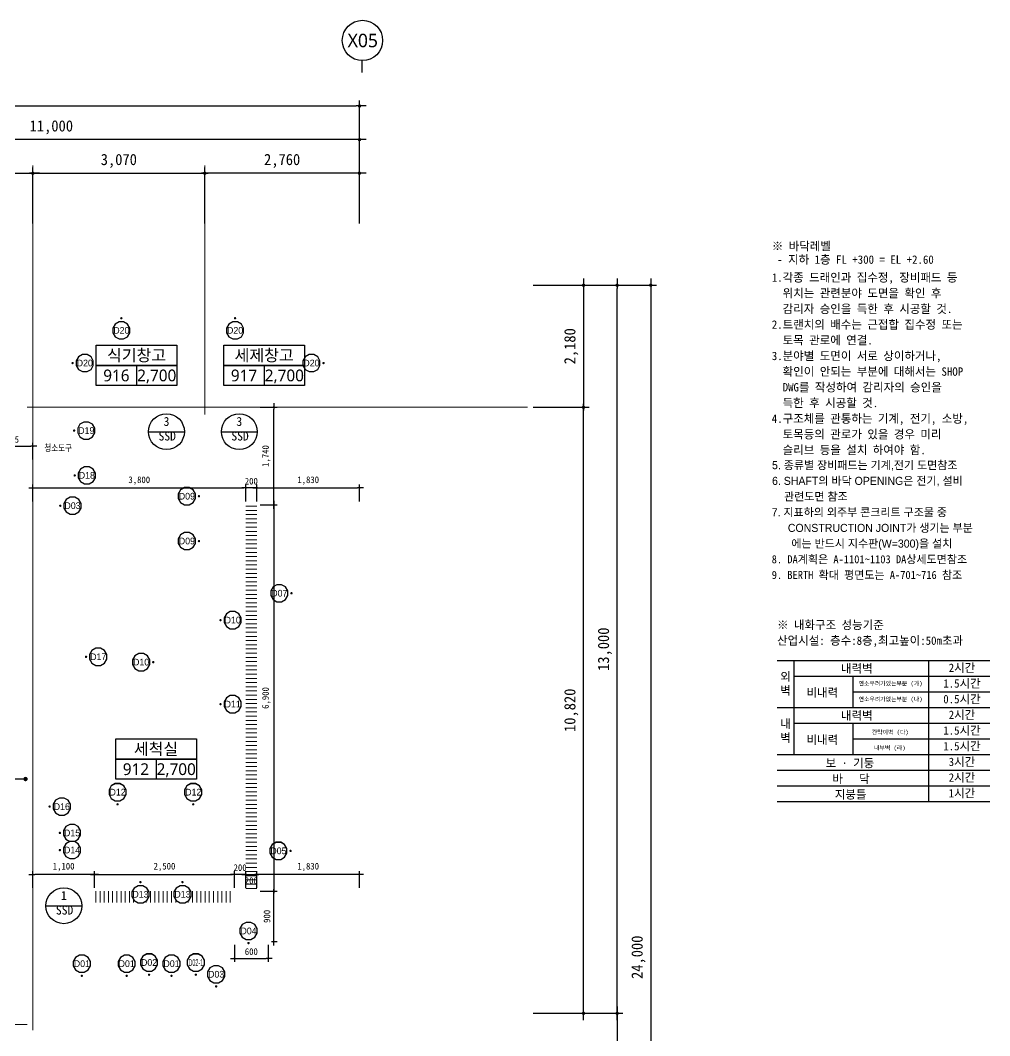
# Model space of a CAD drawing. Header units: millimetres. Extents: x 44458437 to 44690236, y -875268 to -822803.
# Drawn here: x 44488564 to 44505867, y -840933 to -822803 of the extents above; entities that cross this region are included whole.
import ezdxf
from ezdxf.enums import TextEntityAlignment as Align

# ---------------------------------------------------------------- set-up
doc = ezdxf.new("R2010")
doc.units = ezdxf.units.MM
doc.header["$MEASUREMENT"] = 0
doc.linetypes.add('CEN', pattern=[62, 60, -1, 0, -1])
doc.layers.get('0').update_dxf_attribs({"linetype": 'CONTINUOUS'})
for name, color, linetype in [('0~kitchen 1', 30, 'CONTINUOUS'), ('0~Kitchen No', 3, 'CONTINUOUS'), ('0~Kitchen No-1', 3, 'CONTINUOUS'), ('AA-SYMB', 1, 'CONTINUOUS'), ('T', 3, 'CONTINUOUS')]:
    doc.layers.add(name, color=color, linetype=linetype)
for name, color, linetype, lineweight in [('A-AXIS-BUBL', 7, 'CONTINUOUS', 25), ('A-AXIS-LINE', 1, 'CEN', 15), ('A-DIMS', 7, 'CONTINUOUS', 25), ('A-ELEV-LIN3', 8, 'CONTINUOUS', 18), ('A-MKXS-LEAD', 7, 'CONTINUOUS', 25), ('A-MKXX-NAME', 3, 'CONTINUOUS', 25), ('A-MKXX-SYMB', 7, 'CONTINUOUS', 25), ('A-XXXX-TXT2', 3, 'CONTINUOUS', 25)]:
    doc.layers.add(name, color=color, linetype=linetype, lineweight=lineweight)
doc.styles.add('HY울릉도L', font='H2GTRE.TTF')
doc.styles.add('L', font='H2GTRM.TTF')
doc.styles.add('돋움', font='')
doc.styles.add('돋움체', font='')
doc.styles.add('돋음', font='')
doc.styles.add('맑은 고딕', font='H2GTRE.TTF')
doc.styles.add('맑은고딕', font='malgun.ttf')
doc.styles.add('평면도$0$IIAC FONT', font='')
doc.styles.get('돋움').set_extended_font_data('DotumChe')
doc.styles.get('돋움체').set_extended_font_data('DotumChe')
doc.styles.get('돋음').set_extended_font_data('Dotum')
doc.styles.get('평면도$0$IIAC FONT').set_extended_font_data('DotumChe')
doc.dimstyles.new('CDIM', dxfattribs={"dimtxt": 2, "dimasz": 0.6, "dimexe": 1, "dimexo": 1, "dimgap": 1, "dimtad": 1, "dimdec": 0, "dimrnd": 0.5, "dimzin": 0, "dimdsep": 32, "dimlunit": 6, "dimtxsty": 'HY울릉도L', "dimblk1": '_CIDOT', "dimblk2": '_CIDOT', "dimsah": 1, "dimcen": 4.5, "dimclrd": 2, "dimclre": 2, "dimclrt": 7, "dimadec": 0, "dimazin": 0, "dimtfac": 1, "dimtdec": 0, "dimtix": 1, "dimtmove": 2, "dimatfit": 1, "dimldrblk": '_CIDOT', "dimfxl": 1, "dimtolj": 1, "dimtzin": 0, "dimlwd": -1, "dimarcsym": 0})

# ---------------------------------------------------------------- blocks, each defined once
blk = doc.blocks.new('A$C436169CA')
blk.add_wipeout([(99, 254), (40, 220), (6, 161), (6, 94), (40, 35), (99, 1), (166, 1), (225, 35), (259, 94), (259, 161), (225, 220), (166, 254)]).dxf.layer = '0~Kitchen No-1'
at = {"layer": '0~Kitchen No-1'}
blk.add_lwpolyline([(98, 255), (39, 221), (5, 162), (5, 93), (39, 34), (98, 0), (167, 0), (226, 34), (260, 93), (260, 162), (226, 221), (167, 255)], close=True, dxfattribs=at)
at = {"layer": '0~Kitchen No', "style": 'L'}
blk.add_attdef('A00', text='', height=100, dxfattribs=at).set_placement((133, 128), align=Align.MIDDLE_CENTER)
blk = doc.blocks.new('_CIDOT')
at = {"color": 0, "linetype": 'ByBlock'}
blk.add_line((2, 0), (-1, 0), dxfattribs=at)
at = {"color": 0, "linetype": 'ByBlock', "const_width": 0.5}
blk.add_lwpolyline([(-0.25, 0, 1), (0.25, 0, 1)], format="xyb", close=True, dxfattribs=at)
blk = doc.blocks.new('*D5')
at = {"layer": 'A-DIMS', "lineweight": -2, "transparency": 16777216}
for p, q in [((44491857, -826433), (44491857, -825433)), ((44494617, -826433), (44494617, -825433))]:
    blk.add_line(p, q, dxfattribs=at)
at = {"layer": 'A-DIMS', "transparency": 16777216}
blk.add_line((44494557, -825533), (44491917, -825533), dxfattribs=at)
at = {"layer": 'A-DIMS', "transparency": 16777216, "xscale": 60, "yscale": 60, "zscale": 60, "rotation": 180}
blk.add_blockref('_CIDOT', (44491857, -825533), dxfattribs=at)
at = {"layer": 'A-DIMS', "transparency": 16777216, "xscale": 60, "yscale": 60, "zscale": 60}
blk.add_blockref('_CIDOT', (44494617, -825533), dxfattribs=at)
at = {"layer": 'A-DIMS', "color": 3, "transparency": 16777216, "insert": (44493237, -825314), "char_height": 200, "attachment_point": 5, "style": '돋움체'}
blk.add_mtext('\\A1;2,760', dxfattribs=at)
blk = doc.blocks.new('*D7')
at = {"layer": 'A-DIMS', "lineweight": -2, "transparency": 16777216}
for p, q in [((44464267, -826433), (44464267, -824233)), ((44494617, -825833), (44494617, -824233))]:
    blk.add_line(p, q, dxfattribs=at)
at = {"layer": 'A-DIMS', "transparency": 16777216}
blk.add_line((44464327, -824333), (44494557, -824333), dxfattribs=at)
at = {"layer": 'A-DIMS', "transparency": 16777216, "xscale": 60, "yscale": 60, "zscale": 60, "rotation": 180}
blk.add_blockref('_CIDOT', (44464267, -824333), dxfattribs=at)
at = {"layer": 'A-DIMS', "transparency": 16777216, "xscale": 60, "yscale": 60, "zscale": 60}
blk.add_blockref('_CIDOT', (44494617, -824333), dxfattribs=at)
at = {"layer": 'A-DIMS', "color": 3, "transparency": 16777216, "insert": (44479442, -824114), "char_height": 200, "attachment_point": 5, "style": '돋움체'}
blk.add_mtext('\\A1;30,350', dxfattribs=at)
blk = doc.blocks.new('*D8')
at = {"layer": 'A-DIMS', "lineweight": -2, "transparency": 16777216}
for p, q in [((44488787, -826433), (44488787, -825433)), ((44491857, -826433), (44491857, -825433))]:
    blk.add_line(p, q, dxfattribs=at)
at = {"layer": 'A-DIMS', "transparency": 16777216}
blk.add_line((44488847, -825533), (44491797, -825533), dxfattribs=at)
at = {"layer": 'A-DIMS', "transparency": 16777216, "xscale": 60, "yscale": 60, "zscale": 60, "rotation": 180}
blk.add_blockref('_CIDOT', (44488787, -825533), dxfattribs=at)
at = {"layer": 'A-DIMS', "transparency": 16777216, "xscale": 60, "yscale": 60, "zscale": 60}
blk.add_blockref('_CIDOT', (44491857, -825533), dxfattribs=at)
at = {"layer": 'A-DIMS', "color": 3, "transparency": 16777216, "insert": (44490322, -825314), "char_height": 200, "attachment_point": 5, "style": '돋움체'}
blk.add_mtext('\\A1;3,070', dxfattribs=at)
blk = doc.blocks.new('*D10')
at = {"layer": 'A-DIMS', "lineweight": -2, "transparency": 16777216}
for p, q in [((44483617, -826433), (44483617, -824833)), ((44494617, -826433), (44494617, -824833))]:
    blk.add_line(p, q, dxfattribs=at)
at = {"layer": 'A-DIMS', "transparency": 16777216}
blk.add_line((44494557, -824933), (44483677, -824933), dxfattribs=at)
at = {"layer": 'A-DIMS', "transparency": 16777216, "xscale": 60, "yscale": 60, "zscale": 60, "rotation": 180}
blk.add_blockref('_CIDOT', (44483617, -824933), dxfattribs=at)
at = {"layer": 'A-DIMS', "transparency": 16777216, "xscale": 60, "yscale": 60, "zscale": 60}
blk.add_blockref('_CIDOT', (44494617, -824933), dxfattribs=at)
at = {"layer": 'A-DIMS', "color": 3, "transparency": 16777216, "insert": (44489117, -824714), "char_height": 200, "attachment_point": 5, "style": '돋움체'}
blk.add_mtext('\\A1;11,000', dxfattribs=at)
blk = doc.blocks.new('*D16')
at = {"layer": 'A-DIMS', "lineweight": -2, "transparency": 16777216}
for p, q in [((44483617, -826433), (44483617, -825433)), ((44488787, -826433), (44488787, -825433))]:
    blk.add_line(p, q, dxfattribs=at)
at = {"layer": 'A-DIMS', "transparency": 16777216}
blk.add_line((44483677, -825533), (44488727, -825533), dxfattribs=at)
at = {"layer": 'A-DIMS', "transparency": 16777216, "xscale": 60, "yscale": 60, "zscale": 60, "rotation": 180}
blk.add_blockref('_CIDOT', (44483617, -825533), dxfattribs=at)
at = {"layer": 'A-DIMS', "transparency": 16777216, "xscale": 60, "yscale": 60, "zscale": 60}
blk.add_blockref('_CIDOT', (44488787, -825533), dxfattribs=at)
at = {"layer": 'A-DIMS', "color": 3, "transparency": 16777216, "insert": (44486202, -825314), "char_height": 200, "attachment_point": 5, "style": '돋움체'}
blk.add_mtext('\\A1;5,170', dxfattribs=at)
blk = doc.blocks.new('*D22')
at = {"layer": 'A-DIMS', "lineweight": -2, "transparency": 16777216}
for p, q in [((44488062, -830647), (44488062, -830347)), ((44488787, -830647), (44488787, -830347))]:
    blk.add_line(p, q, dxfattribs=at)
at = {"layer": 'A-DIMS', "transparency": 16777216}
blk.add_line((44488098, -830407), (44488751, -830407), dxfattribs=at)
at = {"layer": 'A-DIMS', "transparency": 16777216, "xscale": 36, "yscale": 36, "zscale": 36, "rotation": 180}
blk.add_blockref('_CIDOT', (44488062, -830407), dxfattribs=at)
at = {"layer": 'A-DIMS', "transparency": 16777216, "xscale": 36, "yscale": 36, "zscale": 36}
blk.add_blockref('_CIDOT', (44488787, -830407), dxfattribs=at)
at = {"layer": 'A-DIMS', "color": 3, "transparency": 16777216, "insert": (44488424, -830286), "char_height": 120, "attachment_point": 5, "style": '돋움체'}
blk.add_mtext('\\A1;725', dxfattribs=at)
blk = doc.blocks.new('*D80')
at = {"layer": 'A-DIMS', "lineweight": -2, "transparency": 16777216}
for p, q in [((44488787, -831393), (44488787, -831093)), ((44492587, -831393), (44492587, -831093))]:
    blk.add_line(p, q, dxfattribs=at)
at = {"layer": 'A-DIMS', "transparency": 16777216}
blk.add_line((44488823, -831153), (44492551, -831153), dxfattribs=at)
at = {"layer": 'A-DIMS', "transparency": 16777216, "xscale": 36, "yscale": 36, "zscale": 36, "rotation": 180}
blk.add_blockref('_CIDOT', (44488787, -831153), dxfattribs=at)
at = {"layer": 'A-DIMS', "transparency": 16777216, "xscale": 36, "yscale": 36, "zscale": 36}
blk.add_blockref('_CIDOT', (44492587, -831153), dxfattribs=at)
at = {"layer": 'A-DIMS', "color": 3, "transparency": 16777216, "insert": (44490687, -831022), "char_height": 120, "attachment_point": 5, "style": '돋움체'}
blk.add_mtext('\\A1;3,800', dxfattribs=at)
blk = doc.blocks.new('*D81')
at = {"layer": 'A-DIMS', "transparency": 16777216}
for p, q in [((44492551, -831153), (44492515, -831153)), ((44492787, -831153), (44492587, -831153)), ((44492823, -831153), (44492859, -831153))]:
    blk.add_line(p, q, dxfattribs=at)
at = {"layer": 'A-DIMS', "lineweight": -2, "transparency": 16777216}
for p, q in [((44492587, -831393), (44492587, -831093)), ((44492787, -831393), (44492787, -831093))]:
    blk.add_line(p, q, dxfattribs=at)
at = {"layer": 'A-DIMS', "transparency": 16777216, "xscale": 36, "yscale": 36, "zscale": 36}
blk.add_blockref('_CIDOT', (44492587, -831153), dxfattribs=at)
at = {"layer": 'A-DIMS', "transparency": 16777216, "xscale": 36, "yscale": 36, "zscale": 36, "rotation": 180}
blk.add_blockref('_CIDOT', (44492787, -831153), dxfattribs=at)
at = {"layer": 'A-DIMS', "color": 3, "transparency": 16777216, "insert": (44492687, -831033), "char_height": 120, "attachment_point": 5, "style": '돋움체'}
blk.add_mtext('\\A1;200', dxfattribs=at)
blk = doc.blocks.new('*D82')
at = {"layer": 'A-DIMS', "lineweight": -2, "transparency": 16777216}
for p, q in [((44492787, -831393), (44492787, -831093)), ((44494617, -831393), (44494617, -831093))]:
    blk.add_line(p, q, dxfattribs=at)
at = {"layer": 'A-DIMS', "transparency": 16777216}
blk.add_line((44492823, -831153), (44494581, -831153), dxfattribs=at)
at = {"layer": 'A-DIMS', "transparency": 16777216, "xscale": 36, "yscale": 36, "zscale": 36, "rotation": 180}
blk.add_blockref('_CIDOT', (44492787, -831153), dxfattribs=at)
at = {"layer": 'A-DIMS', "transparency": 16777216, "xscale": 36, "yscale": 36, "zscale": 36}
blk.add_blockref('_CIDOT', (44494617, -831153), dxfattribs=at)
at = {"layer": 'A-DIMS', "color": 3, "transparency": 16777216, "insert": (44493702, -831022), "char_height": 120, "attachment_point": 5, "style": '돋움체'}
blk.add_mtext('\\A1;1,830', dxfattribs=at)
blk = doc.blocks.new('*D83')
at = {"layer": 'A-DIMS', "lineweight": -2, "transparency": 16777216}
for p, q in [((44497717, -827533), (44499317, -827533)), ((44497717, -840533), (44499317, -840533))]:
    blk.add_line(p, q, dxfattribs=at)
at = {"layer": 'A-DIMS', "transparency": 16777216}
blk.add_line((44499217, -840473), (44499217, -827593), dxfattribs=at)
at = {"layer": 'A-DIMS', "transparency": 16777216, "xscale": 60, "yscale": 60, "zscale": 60}
for p, rotation in [((44499217, -827533), 90), ((44499217, -840533), 270)]:
    blk.add_blockref('_CIDOT', p, dxfattribs=dict(at, rotation=rotation))
at = {"layer": 'A-DIMS', "color": 3, "transparency": 16777216, "insert": (44498998, -834033), "char_height": 200, "attachment_point": 5, "rotation": 90, "style": '돋움체'}
blk.add_mtext('\\A1;13,000', dxfattribs=at)
blk = doc.blocks.new('*D84')
at = {"layer": 'A-DIMS', "lineweight": -2, "transparency": 16777216}
for p, q in [((44497717, -827533), (44498717, -827533)), ((44497717, -829713), (44498717, -829713))]:
    blk.add_line(p, q, dxfattribs=at)
at = {"layer": 'A-DIMS', "transparency": 16777216}
blk.add_line((44498617, -827593), (44498617, -829653), dxfattribs=at)
at = {"layer": 'A-DIMS', "transparency": 16777216, "xscale": 60, "yscale": 60, "zscale": 60}
for p, rotation in [((44498617, -827533), 90), ((44498617, -829713), 270)]:
    blk.add_blockref('_CIDOT', p, dxfattribs=dict(at, rotation=rotation))
at = {"layer": 'A-DIMS', "color": 3, "transparency": 16777216, "insert": (44498398, -828623), "char_height": 200, "attachment_point": 5, "rotation": 90, "style": '돋움체'}
blk.add_mtext('\\A1;2,180', dxfattribs=at)
blk = doc.blocks.new('*D85')
at = {"layer": 'A-DIMS', "lineweight": -2, "transparency": 16777216}
for p, q in [((44497717, -840533), (44499317, -840533)), ((44497717, -851533), (44499317, -851533))]:
    blk.add_line(p, q, dxfattribs=at)
at = {"layer": 'A-DIMS', "transparency": 16777216}
blk.add_line((44499217, -840593), (44499217, -851473), dxfattribs=at)
at = {"layer": 'A-DIMS', "transparency": 16777216, "xscale": 60, "yscale": 60, "zscale": 60}
for p, rotation in [((44499217, -840533), 90), ((44499217, -851533), 270)]:
    blk.add_blockref('_CIDOT', p, dxfattribs=dict(at, rotation=rotation))
at = {"layer": 'A-DIMS', "color": 3, "transparency": 16777216, "insert": (44498998, -846033), "char_height": 200, "attachment_point": 5, "rotation": 90, "style": '돋움체'}
blk.add_mtext('\\A1;11,000', dxfattribs=at)
blk = doc.blocks.new('*D86')
at = {"layer": 'A-DIMS', "lineweight": -2, "transparency": 16777216}
for p, q in [((44497717, -827533), (44499917, -827533)), ((44497717, -851533), (44499917, -851533))]:
    blk.add_line(p, q, dxfattribs=at)
at = {"layer": 'A-DIMS', "transparency": 16777216}
blk.add_line((44499817, -827593), (44499817, -851473), dxfattribs=at)
at = {"layer": 'A-DIMS', "transparency": 16777216, "xscale": 60, "yscale": 60, "zscale": 60}
for p, rotation in [((44499817, -827533), 90), ((44499817, -851533), 270)]:
    blk.add_blockref('_CIDOT', p, dxfattribs=dict(at, rotation=rotation))
at = {"layer": 'A-DIMS', "color": 3, "transparency": 16777216, "insert": (44499598, -839533), "char_height": 200, "attachment_point": 5, "rotation": 90, "style": '돋움체'}
blk.add_mtext('\\A1;24,000', dxfattribs=at)
blk = doc.blocks.new('*D87')
at = {"layer": 'A-DIMS', "lineweight": -2, "transparency": 16777216}
for p, q in [((44497717, -829713), (44498717, -829713)), ((44497717, -840533), (44498717, -840533))]:
    blk.add_line(p, q, dxfattribs=at)
at = {"layer": 'A-DIMS', "transparency": 16777216}
blk.add_line((44498617, -840473), (44498617, -829773), dxfattribs=at)
at = {"layer": 'A-DIMS', "transparency": 16777216, "xscale": 60, "yscale": 60, "zscale": 60}
for p, rotation in [((44498617, -829713), 90), ((44498617, -840533), 270)]:
    blk.add_blockref('_CIDOT', p, dxfattribs=dict(at, rotation=rotation))
at = {"layer": 'A-DIMS', "color": 3, "transparency": 16777216, "insert": (44498398, -835123), "char_height": 200, "attachment_point": 5, "rotation": 90, "style": '돋움체'}
blk.add_mtext('\\A1;10,820', dxfattribs=at)
blk = doc.blocks.new('*D88')
at = {"layer": 'A-DIMS', "lineweight": -2, "transparency": 16777216}
for p, q in [((44492847, -829713), (44493147, -829713)), ((44492847, -831453), (44493147, -831453))]:
    blk.add_line(p, q, dxfattribs=at)
at = {"layer": 'A-DIMS', "transparency": 16777216}
blk.add_line((44493087, -831417), (44493087, -829749), dxfattribs=at)
at = {"layer": 'A-DIMS', "transparency": 16777216, "xscale": 36, "yscale": 36, "zscale": 36}
for p, rotation in [((44493087, -829713), 90), ((44493087, -831453), 270)]:
    blk.add_blockref('_CIDOT', p, dxfattribs=dict(at, rotation=rotation))
at = {"layer": 'A-DIMS', "color": 3, "transparency": 16777216, "insert": (44492955, -830583), "char_height": 120, "attachment_point": 5, "rotation": 90, "style": '돋움체'}
blk.add_mtext('\\A1;1,740', dxfattribs=at)
blk = doc.blocks.new('*D89')
at = {"layer": 'A-DIMS', "lineweight": -2, "transparency": 16777216}
for p, q in [((44492847, -831453), (44493147, -831453)), ((44492847, -838353), (44493147, -838353))]:
    blk.add_line(p, q, dxfattribs=at)
at = {"layer": 'A-DIMS', "transparency": 16777216}
blk.add_line((44493087, -831489), (44493087, -838317), dxfattribs=at)
at = {"layer": 'A-DIMS', "transparency": 16777216, "xscale": 36, "yscale": 36, "zscale": 36}
for p, rotation in [((44493087, -831453), 90), ((44493087, -838353), 270)]:
    blk.add_blockref('_CIDOT', p, dxfattribs=dict(at, rotation=rotation))
at = {"layer": 'A-DIMS', "color": 3, "transparency": 16777216, "insert": (44492955, -834903), "char_height": 120, "attachment_point": 5, "rotation": 90, "style": '돋움체'}
blk.add_mtext('\\A1;6,900', dxfattribs=at)
blk = doc.blocks.new('*D90')
at = {"layer": 'A-DIMS', "lineweight": -2, "transparency": 16777216}
for p, q in [((44492847, -838353), (44493147, -838353)), ((44493047, -839253), (44493147, -839253))]:
    blk.add_line(p, q, dxfattribs=at)
at = {"layer": 'A-DIMS', "transparency": 16777216}
blk.add_line((44493087, -839217), (44493087, -838389), dxfattribs=at)
at = {"layer": 'A-DIMS', "transparency": 16777216, "xscale": 36, "yscale": 36, "zscale": 36}
for p, rotation in [((44493087, -838353), 90), ((44493087, -839253), 270)]:
    blk.add_blockref('_CIDOT', p, dxfattribs=dict(at, rotation=rotation))
at = {"layer": 'A-DIMS', "color": 3, "transparency": 16777216, "insert": (44492967, -838803), "char_height": 120, "attachment_point": 5, "rotation": 90, "style": '돋움체'}
blk.add_mtext('\\A1;900', dxfattribs=at)
blk = doc.blocks.new('*D91')
at = {"layer": 'A-DIMS', "lineweight": -2, "transparency": 16777216}
for p, q in [((44492387, -839313), (44492387, -839613)), ((44492987, -839313), (44492987, -839613))]:
    blk.add_line(p, q, dxfattribs=at)
at = {"layer": 'A-DIMS', "transparency": 16777216}
blk.add_line((44492423, -839553), (44492951, -839553), dxfattribs=at)
at = {"layer": 'A-DIMS', "transparency": 16777216, "xscale": 36, "yscale": 36, "zscale": 36, "rotation": 180}
blk.add_blockref('_CIDOT', (44492387, -839553), dxfattribs=at)
at = {"layer": 'A-DIMS', "transparency": 16777216, "xscale": 36, "yscale": 36, "zscale": 36}
blk.add_blockref('_CIDOT', (44492987, -839553), dxfattribs=at)
at = {"layer": 'A-DIMS', "color": 3, "transparency": 16777216, "insert": (44492687, -839433), "char_height": 120, "attachment_point": 5, "style": '돋움체'}
blk.add_mtext('\\A1;600', dxfattribs=at)
blk = doc.blocks.new('*D92')
at = {"layer": 'A-DIMS', "lineweight": -2, "transparency": 16777216}
for p, q in [((44489887, -838293), (44489887, -837993)), ((44492387, -838293), (44492387, -837993))]:
    blk.add_line(p, q, dxfattribs=at)
at = {"layer": 'A-DIMS', "transparency": 16777216}
blk.add_line((44489923, -838053), (44492351, -838053), dxfattribs=at)
at = {"layer": 'A-DIMS', "transparency": 16777216, "xscale": 36, "yscale": 36, "zscale": 36, "rotation": 180}
blk.add_blockref('_CIDOT', (44489887, -838053), dxfattribs=at)
at = {"layer": 'A-DIMS', "transparency": 16777216, "xscale": 36, "yscale": 36, "zscale": 36}
blk.add_blockref('_CIDOT', (44492387, -838053), dxfattribs=at)
at = {"layer": 'A-DIMS', "color": 3, "transparency": 16777216, "insert": (44491137, -837922), "char_height": 120, "attachment_point": 5, "style": '돋움체'}
blk.add_mtext('\\A1;2,500', dxfattribs=at)
blk = doc.blocks.new('*D93')
at = {"layer": 'A-DIMS', "lineweight": -2, "transparency": 16777216}
for p, q in [((44488787, -838293), (44488787, -837993)), ((44489887, -838293), (44489887, -837993))]:
    blk.add_line(p, q, dxfattribs=at)
at = {"layer": 'A-DIMS', "transparency": 16777216}
blk.add_line((44489851, -838053), (44488823, -838053), dxfattribs=at)
at = {"layer": 'A-DIMS', "transparency": 16777216, "xscale": 36, "yscale": 36, "zscale": 36, "rotation": 180}
blk.add_blockref('_CIDOT', (44488787, -838053), dxfattribs=at)
at = {"layer": 'A-DIMS', "transparency": 16777216, "xscale": 36, "yscale": 36, "zscale": 36}
blk.add_blockref('_CIDOT', (44489887, -838053), dxfattribs=at)
at = {"layer": 'A-DIMS', "color": 3, "transparency": 16777216, "insert": (44489337, -837922), "char_height": 120, "attachment_point": 5, "style": '돋움체'}
blk.add_mtext('\\A1;1,100', dxfattribs=at)
blk = doc.blocks.new('*D94')
at = {"layer": 'A-DIMS', "lineweight": -2, "transparency": 16777216}
for p, q in [((44492787, -838293), (44492787, -837993)), ((44494617, -838293), (44494617, -837993))]:
    blk.add_line(p, q, dxfattribs=at)
at = {"layer": 'A-DIMS', "transparency": 16777216}
blk.add_line((44494581, -838053), (44492823, -838053), dxfattribs=at)
at = {"layer": 'A-DIMS', "transparency": 16777216, "xscale": 36, "yscale": 36, "zscale": 36, "rotation": 180}
blk.add_blockref('_CIDOT', (44492787, -838053), dxfattribs=at)
at = {"layer": 'A-DIMS', "transparency": 16777216, "xscale": 36, "yscale": 36, "zscale": 36}
blk.add_blockref('_CIDOT', (44494617, -838053), dxfattribs=at)
at = {"layer": 'A-DIMS', "color": 3, "transparency": 16777216, "insert": (44493702, -837922), "char_height": 120, "attachment_point": 5, "style": '돋움체'}
blk.add_mtext('\\A1;1,830', dxfattribs=at)
blk = doc.blocks.new('*D95')
at = {"layer": 'A-DIMS', "lineweight": -2, "transparency": 16777216}
for p, q in [((44492587, -838293), (44492587, -837993)), ((44492787, -838293), (44492787, -837993))]:
    blk.add_line(p, q, dxfattribs=at)
at = {"layer": 'A-DIMS', "transparency": 16777216}
blk.add_line((44492623, -838053), (44492751, -838053), dxfattribs=at)
at = {"layer": 'A-DIMS', "transparency": 16777216, "xscale": 36, "yscale": 36, "zscale": 36, "rotation": 180}
blk.add_blockref('_CIDOT', (44492587, -838053), dxfattribs=at)
at = {"layer": 'A-DIMS', "transparency": 16777216, "xscale": 36, "yscale": 36, "zscale": 36}
blk.add_blockref('_CIDOT', (44492787, -838053), dxfattribs=at)
at = {"layer": 'A-DIMS', "color": 3, "transparency": 16777216, "insert": (44492687, -838164), "char_height": 120, "attachment_point": 5, "style": '돋움체'}
blk.add_mtext('\\A1;200', dxfattribs=at)
blk = doc.blocks.new('*D96')
at = {"layer": 'A-DIMS', "transparency": 16777216}
for p, q in [((44492351, -838053), (44492315, -838053)), ((44492587, -838053), (44492387, -838053)), ((44492623, -838053), (44492659, -838053))]:
    blk.add_line(p, q, dxfattribs=at)
at = {"layer": 'A-DIMS', "lineweight": -2, "transparency": 16777216}
for p, q in [((44492387, -838293), (44492387, -837993)), ((44492587, -838293), (44492587, -837993))]:
    blk.add_line(p, q, dxfattribs=at)
at = {"layer": 'A-DIMS', "transparency": 16777216, "xscale": 36, "yscale": 36, "zscale": 36}
blk.add_blockref('_CIDOT', (44492387, -838053), dxfattribs=at)
at = {"layer": 'A-DIMS', "transparency": 16777216, "xscale": 36, "yscale": 36, "zscale": 36, "rotation": 180}
blk.add_blockref('_CIDOT', (44492587, -838053), dxfattribs=at)
at = {"layer": 'A-DIMS', "color": 3, "transparency": 16777216, "insert": (44492487, -837933), "char_height": 120, "attachment_point": 5, "style": '돋움체'}
blk.add_mtext('\\A1;200', dxfattribs=at)
blk = doc.blocks.new('WINSYMBOL-flat-1')
at = {"layer": 'AA-SYMB', "color": 3}
blk.add_line((-1440, 0), (1440, 0), dxfattribs=at)
blk.add_circle((0, 0), 1440, dxfattribs=at)
at = {"layer": 'AA-SYMB', "style": '돋음'}
blk.add_attdef('0', text='', height=720, dxfattribs=at).set_placement((0, 246), align=Align.CENTER)
at = {"layer": 'AA-SYMB', "style": '돋음', "width": 0.95}
blk.add_attdef('FSD', text='', height=720, dxfattribs=at).set_placement((59, -927), align=Align.CENTER)

msp = doc.modelspace()

# ---------------------------------------------------------------- hatches: boundary and pattern name
at = {"layer": 'A-ELEV-LIN3'}
h = msp.add_hatch(dxfattribs=at)
h.set_pattern_fill('ANSI31', color=256, scale=600, angle=315)
h.set_pattern_definition([(0, (44492586.77, -838153.124), (2e-14, 75), [])])
h.paths.add_polyline_path([(44492786.8, -831453.1), (44492586.8, -831453.1), (44492586.8, -838353.1), (44492786.8, -838353.1)])
h = msp.add_hatch(dxfattribs=at)
h.set_pattern_fill('ANSI31', color=256, scale=600, angle=45)
h.set_pattern_definition([(90, (44489686.77, -835254.6), (-75, 1e-14), [])])
h.paths.add_polyline_path([(44492386.8, -838553.1), (44489886.8, -838553.1), (44489886.8, -838353.1), (44492386.8, -838353.1)])

# ---------------------------------------------------------------- linework, layer by layer
for points in [[(44502071.8, -834233.6), (44505866.8, -834233.6)], [(44502371.8, -834233.6), (44502371.8, -835913.6)], [(44504771.8, -834233.6), (44504771.8, -836753.6)], [(44502371.8, -834513.6), (44505866.8, -834513.6)], [(44503421.8, -834513.6), (44503421.8, -835073.6)], [(44503421.8, -834793.6), (44505866.8, -834793.6)], [(44502071.8, -835073.6), (44505866.8, -835073.6)], [(44502371.8, -835353.6), (44505866.8, -835353.6)], [(44503421.8, -835353.6), (44503421.8, -835913.6)], [(44503421.8, -835633.6), (44505866.8, -835633.6)], [(44502071.8, -835913.6), (44505866.8, -835913.6)], [(44502071.8, -836193.6), (44505866.8, -836193.6)], [(44502071.8, -836473.6), (44505866.8, -836473.6)], [(44502071.8, -836753.6), (44505866.8, -836753.6)]]:
    msp.add_lwpolyline(points)
at = {"layer": '0~Kitchen No-1'}
for points in [[(44490366.8, -828133.6, 0, 0, 0), (44490366.8, -828133.6, 21, 21, 1), (44490366.8, -828112.6, 21, 21, 1), (44490366.8, -828133.6, 0.000419, 0.000419, 0), (44490366.8, -828187, 0.000419, 0.000419, 0)], [(44492396.8, -828133.6, 0, 0, 0), (44492396.8, -828133.6, 21, 21, 1), (44492396.8, -828112.6, 21, 21, 1), (44492396.8, -828133.6, 0.000419, 0.000419, 0), (44492396.8, -828187, 0.000419, 0.000419, 0)], [(44489507.2, -828923.1, 0, 0, 0), (44489507.2, -828923.1, 21, 21, 1), (44489486.3, -828923.1, 21, 21, 1), (44489507.2, -828923.1, 0.000419, 0.000419, 0), (44489560.6, -828923.1, 0.000419, 0.000419, 0)], [(44493966.3, -828923.1, 0, 0, 0), (44493966.3, -828923.1, 21, 21, -1), (44493987.2, -828923.1, 21, 21, -1), (44493966.3, -828923.1, 0.000419, 0.000419, 0), (44493912.9, -828923.1, 0.000419, 0.000419, 0)], [(44489534.4, -830128.5, 0, 0, 0), (44489534.4, -830128.5, 21, 21, -1), (44489513.5, -830128.5, 21, 21, -1), (44489534.4, -830128.5, 0.000419, 0.000419, 0), (44489587.8, -830128.5, 0.000419, 0.000419, 0)], [(44489544.6, -830928.4, 0, 0, 0), (44489544.6, -830928.4, 21, 21, -1), (44489523.7, -830928.4, 21, 21, -1), (44489544.6, -830928.4, 0.000419, 0.000419, 0), (44489598, -830928.4, 0.000419, 0.000419, 0)], [(44491742.4, -831300.9, 0, 0, 0), (44491742.4, -831300.9, 21, 21, 1), (44491763.4, -831300.9, 21, 21, 1), (44491742.4, -831300.9, 0.000419, 0.000419, 0), (44491689, -831300.9, 0.000419, 0.000419, 0)], [(44489288, -831470, 0, 0, 0), (44489288, -831470, 21, 21, -1), (44489267.1, -831470, 21, 21, -1), (44489288, -831470, 0.000419, 0.000419, 0), (44489341.4, -831470, 0.000419, 0.000419, 0)], [(44491742.4, -832100.9, 0, 0, 0), (44491742.4, -832100.9, 21, 21, 1), (44491763.4, -832100.9, 21, 21, 1), (44491742.4, -832100.9, 0.000419, 0.000419, 0), (44491689, -832100.9, 0.000419, 0.000419, 0)], [(44493392.8, -833033.1, 0, 0, 0), (44493392.8, -833033.1, 21, 21, 1), (44493413.8, -833033.1, 21, 21, 1), (44493392.8, -833033.1, 0.000419, 0.000419, 0), (44493339.4, -833033.1, 0.000419, 0.000419, 0)], [(44492147.2, -833513.3, 0, 0, 0), (44492147.2, -833513.3, 21, 21, -1), (44492126.3, -833513.3, 21, 21, -1), (44492147.2, -833513.3, 0.000419, 0.000419, 0), (44492200.6, -833513.3, 0.000419, 0.000419, 0)], [(44489747.2, -834168.3, 0, 0, 0), (44489747.2, -834168.3, 21, 21, -1), (44489726.3, -834168.3, 21, 21, -1), (44489747.2, -834168.3, 0.000419, 0.000419, 0), (44489800.6, -834168.3, 0.000419, 0.000419, 0)], [(44490926.3, -834263.3, 0, 0, 0), (44490926.3, -834263.3, 21, 21, 1), (44490947.2, -834263.3, 21, 21, 1), (44490926.3, -834263.3, 0.000419, 0.000419, 0), (44490872.9, -834263.3, 0.000419, 0.000419, 0)], [(44492147.2, -835013.3, 0, 0, 0), (44492147.2, -835013.3, 21, 21, -1), (44492126.3, -835013.3, 21, 21, -1), (44492147.2, -835013.3, 0.000419, 0.000419, 0), (44492200.6, -835013.3, 0.000419, 0.000419, 0)], [(44489097.2, -836842.4, 0, 0, 0), (44489097.2, -836842.4, 21, 21, -1), (44489076.3, -836842.4, 21, 21, -1), (44489097.2, -836842.4, 0.000419, 0.000419, 0), (44489150.6, -836842.4, 0.000419, 0.000419, 0)], [(44490299.7, -836791.5, 0, 0, 0), (44490299.7, -836791.5, 21, 21, 1), (44490299.7, -836812.5, 21, 21, 1), (44490299.7, -836791.5, 0.000419, 0.000419, 0), (44490299.7, -836738.1, 0.000419, 0.000419, 0)], [(44491650.2, -836791.5, 0, 0, 0), (44491650.2, -836791.5, 21, 21, 1), (44491650.2, -836812.5, 21, 21, 1), (44491650.2, -836791.5, 0.000419, 0.000419, 0), (44491650.2, -836738.1, 0.000419, 0.000419, 0)], [(44489280.1, -837313, 0, 0, 0), (44489280.1, -837313, 21, 21, -1), (44489259.1, -837313, 21, 21, -1), (44489280.1, -837313, 0.000419, 0.000419, 0), (44489333.5, -837313, 0.000419, 0.000419, 0)], [(44489280.1, -837619, 0, 0, 0), (44489280.1, -837619, 21, 21, -1), (44489259.1, -837619, 21, 21, -1), (44489280.1, -837619, 0.000419, 0.000419, 0), (44489333.5, -837619, 0.000419, 0.000419, 0)], [(44493376.3, -837633.1, 0, 0, 0), (44493376.3, -837633.1, 21, 21, 1), (44493397.2, -837633.1, 21, 21, 1), (44493376.3, -837633.1, 0.000419, 0.000419, 0), (44493322.9, -837633.1, 0.000419, 0.000419, 0)], [(44490707.7, -838202, 0, 0, 0), (44490707.7, -838202, 21, 21, -1), (44490707.7, -838181, 21, 21, -1), (44490707.7, -838202, 0.000419, 0.000419, 0), (44490707.7, -838255.4, 0.000419, 0.000419, 0)], [(44491457.7, -838202, 0, 0, 0), (44491457.7, -838202, 21, 21, -1), (44491457.7, -838181, 21, 21, -1), (44491457.7, -838202, 0.000419, 0.000419, 0), (44491457.7, -838255.4, 0.000419, 0.000419, 0)], [(44492636.8, -839269.3, 0, 0, 0), (44492636.8, -839269.3, 21, 21, 1), (44492636.8, -839290.2, 21, 21, 1), (44492636.8, -839269.3, 0.000419, 0.000419, 0), (44492636.8, -839215.9, 0.000419, 0.000419, 0)], [(44490861.3, -839833.7, 0, 0, 0), (44490861.3, -839833.7, 21, 21, 1), (44490861.3, -839854.6, 21, 21, 1), (44490861.3, -839833.7, 0.000419, 0.000419, 0), (44490861.3, -839780.3, 0.000419, 0.000419, 0)], [(44491696.7, -839833.7, 0, 0, 0), (44491696.7, -839833.7, 21, 21, 1), (44491696.7, -839854.6, 21, 21, 1), (44491696.7, -839833.7, 0.000419, 0.000419, 0), (44491696.7, -839780.3, 0.000419, 0.000419, 0)], [(44489661.8, -839853.7, 0, 0, 0), (44489661.8, -839853.7, 21, 21, 1), (44489661.8, -839874.6, 21, 21, 1), (44489661.8, -839853.7, 0.000419, 0.000419, 0), (44489661.8, -839800.3, 0.000419, 0.000419, 0)], [(44490461.8, -839853.7, 0, 0, 0), (44490461.8, -839853.7, 21, 21, 1), (44490461.8, -839874.6, 21, 21, 1), (44490461.8, -839853.7, 0.000419, 0.000419, 0), (44490461.8, -839800.3, 0.000419, 0.000419, 0)], [(44491261.8, -839853.7, 0, 0, 0), (44491261.8, -839853.7, 21, 21, 1), (44491261.8, -839874.6, 21, 21, 1), (44491261.8, -839853.7, 0.000419, 0.000419, 0), (44491261.8, -839800.3, 0.000419, 0.000419, 0)], [(44492059.3, -840042.9, 0, 0, 0), (44492059.3, -840042.9, 21, 21, 1), (44492059.3, -840063.8, 21, 21, 1), (44492059.3, -840042.9, 0.000419, 0.000419, 0), (44492059.3, -839989.5, 0.000419, 0.000419, 0)]]:
    msp.add_lwpolyline(points, format="xyseb", dxfattribs=at)
at = {"layer": 'A-AXIS-BUBL', "ltscale": 0.2}
msp.add_line((44494666.8, -823733.1), (44494666.8, -823523.1), dxfattribs=at)
msp.add_circle((44494670.3, -823163.1), 360, dxfattribs=at)
at = {"layer": 'A-AXIS-LINE'}
for p, q in [((44488786.8, -838745.1), (44488786.8, -825395.1)), ((44491856.8, -827755.1), (44491856.8, -825395.1)), ((44488786.8, -840833.1), (44488786.8, -827483.1)), ((44491856.8, -829843.1), (44491856.8, -827483.1)), ((44488686.8, -829713.1), (44497616.8, -829713.1)), ((44464166.8, -840733.1), (44488686.8, -840733.1))]:
    msp.add_line(p, q, dxfattribs=at)
at = {"layer": 'A-MKXS-LEAD'}
msp.add_line((44488656.8, -836350), (44488206.8, -836350), dxfattribs=at)
at = {"layer": 'A-MKXS-LEAD', "const_width": 38.4}
msp.add_lwpolyline([(44488676.7, -836348, -1), (44488636.9, -836352, -1)], format="xyb", close=True, dxfattribs=at)
at = {"layer": 'A-MKXX-SYMB'}
for p, q in [((44490638.8, -828964.1), (44490638.8, -829324.1)), ((44492916.5, -828964.1), (44492916.5, -829324.1)), ((44490986.8, -835994.2), (44490986.8, -836354.2))]:
    msp.add_line(p, q, dxfattribs=at)
msp.add_lwpolyline([(44491706.8, -835994.2), (44490266.8, -835994.2), (44490266.8, -835634.2), (44491706.8, -835634.2)], close=True, dxfattribs=at)

# ---------------------------------------------------------------- block references
ref = msp.add_blockref('WINSYMBOL-flat-1', (44491172.6, -830148.1), dxfattribs=dict(xscale=0.2222221985968038, yscale=0.2222221985968038, zscale=0.2222221985968038))
ref.add_attrib('0', '3', dxfattribs={"layer": 'AA-SYMB', "color": 3, "height": 160, "style": '돋움'}).set_placement((44491172.6, -830093.5), align=Align.BOTTOM_CENTER)
ref.add_attrib('FSD', 'SSD', dxfattribs={"layer": 'AA-SYMB', "color": 3, "height": 160, "style": '돋움'}).set_placement((44491185.6, -830354.1), align=Align.BOTTOM_CENTER)
ref = msp.add_blockref('WINSYMBOL-flat-1', (44492472.6, -830148.1), dxfattribs=dict(xscale=0.2222221985968038, yscale=0.2222221985968038, zscale=0.2222221985968038))
ref.add_attrib('0', '3', dxfattribs={"layer": 'AA-SYMB', "color": 3, "height": 160, "style": '돋움'}).set_placement((44492472.6, -830093.5), align=Align.BOTTOM_CENTER)
ref.add_attrib('FSD', 'SSD', dxfattribs={"layer": 'AA-SYMB', "color": 3, "height": 160, "style": '돋움'}).set_placement((44492485.6, -830354.1), align=Align.BOTTOM_CENTER)
ref = msp.add_blockref('WINSYMBOL-flat-1', (44489340.3, -838613.1), dxfattribs=dict(xscale=0.2222221985968038, yscale=0.2222221985968038, zscale=0.2222221985968038))
ref.add_attrib('0', '1', dxfattribs={"layer": 'AA-SYMB', "color": 3, "height": 160, "style": '돋움'}).set_placement((44489340.3, -838558.5), align=Align.BOTTOM_CENTER)
ref.add_attrib('FSD', 'SSD', dxfattribs={"layer": 'AA-SYMB', "color": 3, "height": 160, "style": '돋움'}).set_placement((44489353.3, -838819.1), align=Align.BOTTOM_CENTER)

# ---------------------------------------------------------------- texts
at = {"layer": 'A-MKXX-NAME', "style": '돋움체'}
for s, p in [('※ 바닥레벨', (44501977.5, -826910.4)), (' - 지하 1층 FL +300 = EL +2.60', (44501977.5, -827150.4))]:
    msp.add_text(s, height=150, dxfattribs=at).set_placement(p)
at = {"layer": 'A-MKXX-NAME', "style": '맑은고딕'}
for s, p in [('식기창고', (44490638.8, -828784.1)), ('세제창고', (44492916.5, -828784.1)), ('916', (44490278.8, -829144.1)), ('2,700', (44490998.8, -829144.1)), ('917', (44492556.5, -829144.1)), ('세척실', (44490986.8, -835814.2)), ('912', (44490626.8, -836174.2)), ('2,700', (44491346.8, -836174.2))]:
    msp.add_text(s, height=210, dxfattribs=at).set_placement(p, align=Align.MIDDLE_CENTER)
at = {"layer": 'A-MKXX-NAME', "style": '평면도$0$IIAC FONT', "width": 0.8}
msp.add_text('청소도구', height=120, dxfattribs=at).set_placement((44489239.4, -830438), align=Align.MIDDLE_CENTER)
at = {"layer": 'A-XXXX-TXT2', "ltscale": 0.2, "style": '맑은고딕'}
msp.add_text('X05', height=240, dxfattribs=at).set_placement((44494677, -823163), align=Align.MIDDLE_CENTER)
at = {"layer": 'A-XXXX-TXT2', "style": '돋움체'}
for s, p in [('1.각종 드래인과 집수정, 장비패드 등', (44501977.5, -827395.4)), ('  위치는 관련분야 도면을 확인 후', (44501977.5, -827675.4)), ('  감리자 승인을 득한 후 시공할 것.', (44501977.5, -827955.4)), ('2.트랜치의 배수는 근접합 집수정 또는', (44501977.5, -828235.4)), ('  토목 관로에 연결.', (44501977.5, -828515.4)), ('3.분야별 도면이 서로 상이하거나, ', (44501977.5, -828795.4)), ('  확인이 안되는 부분에 대해서는 SHOP', (44501977.5, -829075.4)), ('  DWG를 작성하여 감리자의 승인을', (44501977.5, -829355.4)), ('  득한 후 시공할 것.', (44501977.5, -829635.4)), ('4.구조체를 관통하는 기계, 전기, 소방,', (44501977.5, -829915.4)), ('  토목등의 관로가 있을 경우 미리', (44501977.5, -830195.4)), ('  슬리브 등을 설치 하여야 함.', (44501977.5, -830475.4)), ('※ 내화구조 성능기준', (44502071.8, -833598.6)), ('산업시설: 층수:8층,최고높이:50m초과', (44502071.8, -833878.6))]:
    msp.add_text(s, height=150, dxfattribs=at).set_placement(p, align=Align.MIDDLE_LEFT)
for s, height, p in [('내력벽', 150, (44503494.8, -834378.6)), ('2시간', 150, (44505371.8, -834363.6)), ('연소우려가있는부분 (가)', 75, (44504097.4, -834643.6)), ('1.5시간', 150, (44505371.8, -834643.6)), ('비내력', 150, (44502879.8, -834808.6)), ('연소우려가없는부분 (나)', 75, (44504097.4, -834923.6)), ('0.5시간', 150, (44505371.8, -834923.6)), ('내력벽', 150, (44503494.8, -835218.6)), ('2시간', 150, (44505371.8, -835203.6)), ('1.5시간', 150, (44505371.8, -835483.6)), ('비내력', 150, (44502879.8, -835648.6)), ('간막이벽 (다)', 75, (44504091.5, -835513.6)), ('내부벽 (라)', 75, (44504084.4, -835793.6)), ('1.5시간', 150, (44505371.8, -835763.6)), ('보 · 기둥', 150, (44503371.7, -836066.1)), ('3시간', 150, (44505371.8, -836043.6)), ('바   닥', 150, (44503390.7, -836346.1)), ('2시간', 150, (44505371.8, -836323.6)), ('1시간', 150, (44505371.8, -836603.6)), ('지붕틀', 150, (44503385, -836626.1))]:
    msp.add_text(s, height=height, dxfattribs=at).set_placement(p, align=Align.MIDDLE_CENTER)
at = {"layer": 'A-XXXX-TXT2', "char_height": 150, "attachment_point": 5, "style": '맑은 고딕'}
for s, width, insert in [('{\\fDotumChe|b0|i0|c129|p49;외\\P벽}', 996.018, (44502221.5, -834656.2)), ('{\\fDotumChe|b0|i0|c129|p49;내\\P벽}', 1000, (44502221.8, -835496.2))]:
    msp.add_mtext_dynamic_manual_height_columns(s, width=width, gutter_width=5000, heights=[0], dxfattribs=dict(at, insert=insert))
at = {"layer": 'T'}
for s, style, p in [('5. 종류별 장비패드는 기계,전기 도면참조', '돋음', (44501981.8, -830818.4)), ('6. SHAFT의 바닥 OPENING은 전기, 설비', '돋음', (44501981.8, -831098.4)), ('   관련도면 참조', '돋음', (44502038.7, -831378.4)), ('7. 지표하의 외주부 콘크리트 구조물 중 ', '돋음', (44501975.8, -831658.4)), ('    CONSTRUCTION JOINT가 생기는 부분', '돋음', (44502054.5, -831938.4)), ('에는 반드시 지수판(W=300)을 설치', '돋음', (44502327, -832218.4)), ('8. DA계획은 A-1101~1103 DA상세도면참조 ', '돋움', (44501975.8, -832498.4)), ('9. BERTH 확대 평면도는 A-701~716 참조', '돋움', (44501975.8, -832778.4))]:
    msp.add_text(s, height=144, dxfattribs=dict(at, style=style)).set_placement(p)

# ---------------------------------------------------------------- dimensions: what is measured, and where the dimension line sits
at = {"layer": 'A-DIMS'}
for base, p1, p2, override, picture, middle in [((44494616.8, -824333.1), (44464266.8, -826533.1), (44494616.8, -825933.1), {"dimscale": 100, "dimtxsty": '돋움체', "dimclrd": 256, "dimclre": 256, "dimclrt": 3}, '*D7', (44479441.8, -824114.1)), ((44488786.8, -825533.1), (44483616.8, -826533.1), (44488786.8, -826533.1), {"dimscale": 100, "dimtxsty": '돋움체', "dimclrd": 256, "dimclre": 256, "dimclrt": 3}, '*D16', (44486201.8, -825314.1)), ((44491856.8, -825533.1), (44488786.8, -826533.1), (44491856.8, -826533.1), {"dimscale": 100, "dimtxsty": '돋움체', "dimclrd": 256, "dimclre": 256, "dimclrt": 3}, '*D8', (44490321.8, -825314.1)), ((44488786.8, -830406.5), (44488061.8, -830706.5), (44488786.8, -830706.5), {"dimscale": 60, "dimtxsty": '돋움체', "dimclrd": 256, "dimclre": 256, "dimclrt": 3}, '*D22', (44488424.3, -830286.5)), ((44494616.8, -831153.1), (44492786.8, -831453.1), (44494616.8, -831453.1), {"dimscale": 60, "dimtxsty": '돋움체', "dimclrd": 256, "dimclre": 256, "dimclrt": 3}, '*D82', (44493701.8, -831021.7))]:
    dim = msp.add_linear_dim(base=base, p1=p1, p2=p2, dimstyle='CDIM', override=override, dxfattribs=at)
    dim.commit()
    dim.dimension.update_dxf_attribs({"geometry": picture, "text_midpoint": middle})
for base, p1, p2, angle, override, picture, middle in [((44483616.8, -824933.1), (44494616.8, -826533.1), (44483616.8, -826533.1), 180, {"dimscale": 100, "dimtxsty": '돋움체', "dimclrd": 256, "dimclre": 256, "dimclrt": 3}, '*D10', (44489116.8, -824714.1)), ((44491856.8, -825533.1), (44494616.8, -826533.1), (44491856.8, -826533.1), 180, {"dimscale": 100, "dimtxsty": '돋움체', "dimclrd": 256, "dimclre": 256, "dimclrt": 3}, '*D5', (44493236.8, -825314.1)), ((44499216.8, -827533.1), (44497616.8, -840533.1), (44497616.8, -827533.1), 90, {"dimscale": 100, "dimtxsty": '돋움체', "dimclrd": 256, "dimclre": 256, "dimclrt": 3}, '*D83', (44498997.7, -834033.1)), ((44498616.8, -829713.1), (44497616.8, -827533.1), (44497616.8, -829713.1), 270, {"dimscale": 100, "dimtxsty": '돋움체', "dimclrd": 256, "dimclre": 256, "dimclrt": 3}, '*D84', (44498397.7, -828623.1)), ((44499816.8, -851533.1), (44497616.8, -827533.1), (44497616.8, -851533.1), 270, {"dimscale": 100, "dimtxsty": '돋움체', "dimclrd": 256, "dimclre": 256, "dimclrt": 3}, '*D86', (44499597.7, -839533.1)), ((44498616.8, -829713.1), (44497616.8, -840533.1), (44497616.8, -829713.1), 90, {"dimscale": 100, "dimtxsty": '돋움체', "dimclrd": 256, "dimclre": 256, "dimclrt": 3}, '*D87', (44498397.7, -835123.1)), ((44493086.8, -829713.1), (44492786.8, -831453.1), (44492786.8, -829713.1), 90, {"dimscale": 60, "dimtxsty": '돋움체', "dimclrd": 256, "dimclre": 256, "dimclrt": 3}, '*D88', (44492955.3, -830583.1)), ((44492586.8, -831153.1), (44492786.8, -831453.1), (44492586.8, -831453.1), 180, {"dimscale": 60, "dimtxsty": '돋움체', "dimclrd": 256, "dimclre": 256, "dimclrt": 3}, '*D81', (44492686.8, -831033)), ((44492386.8, -838053.1), (44492586.8, -838353.1), (44492386.8, -838353.1), 180, {"dimscale": 60, "dimtxsty": '돋움체', "dimclrd": 256, "dimclre": 256, "dimclrt": 3}, '*D96', (44492486.8, -837933)), ((44499216.8, -851533.1), (44497616.8, -840533.1), (44497616.8, -851533.1), 270, {"dimscale": 100, "dimtxsty": '돋움체', "dimclrd": 256, "dimclre": 256, "dimclrt": 3}, '*D85', (44498997.7, -846033.1))]:
    dim = msp.add_linear_dim(base=base, p1=p1, p2=p2, angle=angle, dimstyle='CDIM', override=override, dxfattribs=at)
    dim.commit()
    dim.dimension.update_dxf_attribs({"geometry": picture, "text_midpoint": middle})
dim = msp.add_linear_dim(base=(44492786.8, -838053.1), p1=(44492586.8, -838353.1), p2=(44492786.8, -838353.1), dimstyle='CDIM', override={"dimscale": 60, "dimtxsty": '돋움체', "dimclrd": 256, "dimclre": 256, "dimclrt": 3}, dxfattribs=at)
dim.commit()
dim.dimension.update_dxf_attribs({"geometry": '*D95', "text_midpoint": (44492686.8, -838164), "dimtype": 160})

# ---------------------------------------------------------------- next in the draw order: block references
at = {"layer": '0~kitchen 1', "linetype": 'Continuous', "ltscale": 100, "xscale": 1.200000000031044, "yscale": 1.200000000031044, "zscale": 1.200000000031044}
for p, values in [((44490207.7, -828493), {'A00': 'D20'}), ((44492237.7, -828493), {'A00': 'D20'}), ((44489554.6, -829076.1), {'A00': 'D20'}), ((44493600.8, -829076.1), {'A00': 'D20'}), ((44489581.8, -830281.5), {'A00': 'D19'}), ((44489592, -831081.4), {'A00': 'D18'}), ((44491377, -831453.9), {'A00': 'D09'}), ((44489335.4, -831623), {'A00': 'D03'}), ((44491377, -832253.9), {'A00': 'D09'}), ((44493027.4, -833186.1), {'A00': 'D07'}), ((44492194.6, -833666.3), {'A00': 'D10'}), ((44489794.6, -834321.3), {'A00': 'D17'}), ((44490560.8, -834416.3), {'A00': 'D10'}), ((44492194.6, -835166.3), {'A00': 'D11'}), ((44490140.7, -836738.1), {'A00': 'D12'}), ((44491491.2, -836738.1), {'A00': 'D12'}), ((44489144.6, -836995.4), {'A00': 'D16'}), ((44489327.4, -837466), {'A00': 'D15'}), ((44493010.8, -837786.1), {'A00': 'D05'}), ((44490548.7, -838561.4), {'A00': 'D13'}), ((44491298.7, -838561.4), {'A00': 'D13'}), ((44492477.7, -839215.9), {'A00': 'D04'}), ((44489502.7, -839800.3), {'A00': 'D01'}), ((44490302.7, -839800.3), {'A00': 'D01'}), ((44490702.2, -839780.3), {'A00': 'D02'}), ((44491102.7, -839800.3), {'A00': 'D01'}), ((44491900.2, -839989.5), {'A00': 'D03'})]:
    msp.add_blockref('A$C436169CA', p, dxfattribs=at).add_auto_attribs(values)

# ---------------------------------------------------------------- next in the draw order: linework, layer by layer
at = {"layer": 'A-MKXX-SYMB'}
for points in [[(44491358.8, -828964.1), (44489918.8, -828964.1), (44489918.8, -828604.1), (44491358.8, -828604.1)], [(44493636.5, -828964.1), (44492196.5, -828964.1), (44492196.5, -828604.1), (44493636.5, -828604.1)], [(44491358.8, -829324.1), (44489918.8, -829324.1), (44489918.8, -828964.1), (44491358.8, -828964.1)], [(44493636.5, -829324.1), (44492196.5, -829324.1), (44492196.5, -828964.1), (44493636.5, -828964.1)], [(44491706.8, -836354.2), (44490266.8, -836354.2), (44490266.8, -835994.2), (44491706.8, -835994.2)]]:
    msp.add_lwpolyline(points, close=True, dxfattribs=at)

# ---------------------------------------------------------------- next in the draw order: block references
at = {"layer": '0~kitchen 1', "linetype": 'Continuous', "ltscale": 100, "xscale": 1.200000000031044, "yscale": 1.200000000031044, "zscale": 1.200000000031044}
msp.add_blockref('A$C436169CA', (44489327.4, -837772), dxfattribs=at).add_auto_attribs({'A00': 'D14'})
at = {"layer": '0~kitchen 1', "linetype": 'Continuous', "ltscale": 100}
ref = msp.add_blockref('A$C436169CA', (44491537.6, -839780.3), dxfattribs=dict(at, xscale=1.200000000031044, yscale=1.200000000031044, zscale=1.200000000031044))
ref.add_attrib('A00', 'D02-1', dxfattribs={"layer": '0~Kitchen No', "height": 120, "style": 'L', "width": 0.5}).set_placement((44491696.7, -839627.3), align=Align.MIDDLE_CENTER)

# ---------------------------------------------------------------- next in the draw order: texts
at = {"layer": 'A-MKXX-NAME', "style": '맑은고딕'}
msp.add_text('2,700', height=210, dxfattribs=at).set_placement((44493276.5, -829144.1), align=Align.MIDDLE_CENTER)

# ---------------------------------------------------------------- next in the draw order: dimensions: what is measured, and where the dimension line sits
at = {"layer": 'A-DIMS'}
for base, p1, p2, picture, middle in [((44492586.8, -831153.1), (44488786.8, -831453.1), (44492586.8, -831453.1), '*D80', (44490686.8, -831021.7)), ((44492386.8, -838053.1), (44489886.8, -838353.1), (44492386.8, -838353.1), '*D92', (44491136.8, -837921.7)), ((44492986.8, -839553.1), (44492386.8, -839253.1), (44492986.8, -839253.1), '*D91', (44492686.8, -839433))]:
    dim = msp.add_linear_dim(base=base, p1=p1, p2=p2, dimstyle='CDIM', override={"dimscale": 60, "dimtxsty": '돋움체', "dimclrd": 256, "dimclre": 256, "dimclrt": 3}, dxfattribs=at)
    dim.commit()
    dim.dimension.update_dxf_attribs({"geometry": picture, "text_midpoint": middle})
for base, p1, angle, picture, middle in [((44493086.8, -838353.1), (44492786.8, -831453.1), 270, '*D89', (44492955.3, -834903.1)), ((44492786.8, -838053.1), (44494616.8, -838353.1), 180, '*D94', (44493701.8, -837921.7)), ((44493086.8, -838353.1), (44492986.8, -839253.1), 90, '*D90', (44492966.7, -838803.1))]:
    dim = msp.add_linear_dim(base=base, p1=p1, p2=(44492786.8, -838353.1), angle=angle, dimstyle='CDIM', override={"dimscale": 60, "dimtxsty": '돋움체', "dimclrd": 256, "dimclre": 256, "dimclrt": 3}, dxfattribs=at)
    dim.commit()
    dim.dimension.update_dxf_attribs({"geometry": picture, "text_midpoint": middle})

# ---------------------------------------------------------------- next in the draw order: dimensions: what is measured, and where the dimension line sits
dim = msp.add_linear_dim(base=(44488786.8, -838053.1), p1=(44489886.8, -838353.1), p2=(44488786.8, -838353.1), angle=180, dimstyle='CDIM', override={"dimscale": 60, "dimtxsty": '돋움체', "dimclrd": 256, "dimclre": 256, "dimclrt": 3}, dxfattribs=at)
dim.commit()
dim.dimension.update_dxf_attribs({"geometry": '*D93', "text_midpoint": (44489336.8, -837921.7)})

doc.saveas('drawing.dxf')
